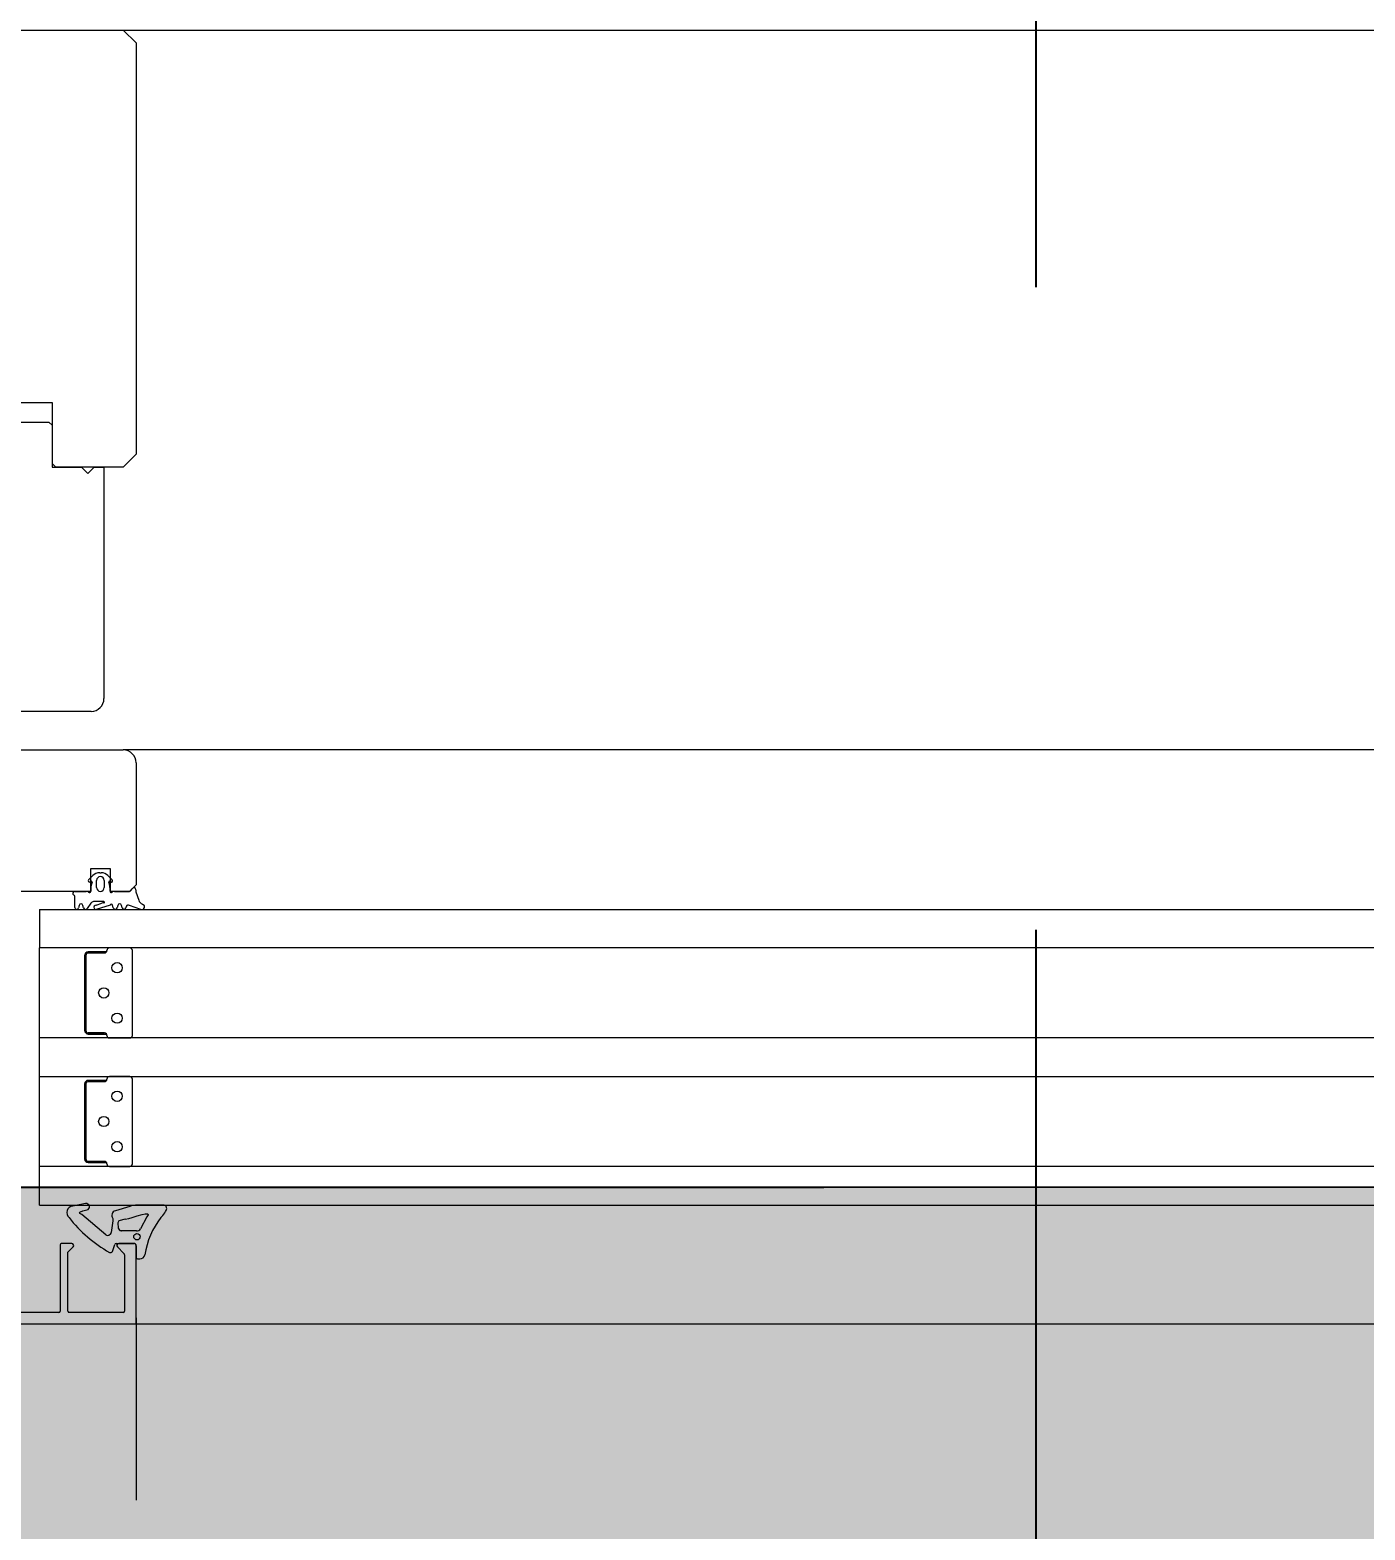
# Model space of a CAD drawing. Header units: metres. Extents: x 2.1 to 55.1, y 135.2 to 164.9.
# Drawn here: x 33.7594 to 33.9671, y 143.0313 to 143.2647 of the extents above; entities that cross this region are included whole.
import ezdxf

# ---------------------------------------------------------------- set-up
doc = ezdxf.new("R2010")
doc.units = ezdxf.units.M
doc.header["$PDMODE"] = 65
for name, pattern in [('AUSGEZOGEN', [0]), ('LINIE_23', [0.395, 0.2, -0.065, 0, -0.065, 0, -0.065]), ('PHANTOM', [63.50000000000001, 31.75, -6.35, 6.35, -6.35, 6.35, -6.35]), ('RAND', [44.449999999999996, 12.7, -6.35, 12.7, -6.35, 0, -6.35]), ('VERDECKT', [9.524999999999999, 6.35, -3.175])]:
    doc.linetypes.add(name, pattern=pattern)
for name, color, linetype, lineweight in [('XR$1$Bauachsen grob', 7, 'RAND', 13), ('XR$1$Bodenplatte', 7, 'AUSGEZOGEN', 18), ('XR$1$Decke', 7, 'AUSGEZOGEN', 35), ('XR$1$Fenster', 7, 'AUSGEZOGEN', 18), ('XR$1$Hilfskonstruktion', 180, 'VERDECKT', 13), ('XR$1$Vermassung Decke', 180, 'VERDECKT', 25), ('XR$1$Vorhangbrett', 7, 'AUSGEZOGEN', 13), ('XR$1$Werkplan- Ausfuehrungsmasse', 7, 'AUSGEZOGEN', 13)]:
    doc.layers.add(name, color=color, linetype=linetype, lineweight=lineweight)
doc.styles.add('ARIAL', font='ARIAL.TTF')
doc.dimstyles.new('DIMSTYLE_18', dxfattribs={"dimtxt": 0.125, "dimasz": 0.15, "dimexe": 0, "dimexo": 0, "dimgap": 0.0625, "dimtad": 2, "dimrnd": 0.005, "dimzin": 4, "dimdsep": 46, "dimtxsty": 'ARIAL', "dimblk1": 'ALL_ML_KREIS', "dimblk2": 'ALL_ML_KREIS', "dimsah": 1, "dimcen": 0, "dimclrd": 256, "dimclre": 256, "dimclrt": 256, "dimadec": 0, "dimazin": 0, "dimtfac": 1, "dimtdec": 0, "dimtix": 1, "dimtmove": 2, "dimatfit": 3, "dimfxl": 0, "dimtzin": 0, "dimlwd": 0, "dimlwe": -1, "dimarcsym": 0})
doc.dimstyles.new('DIMSTYLE_3', dxfattribs={"dimtxt": 0.1, "dimasz": 0.15, "dimexe": 0, "dimexo": 0, "dimgap": 0.05, "dimtad": 2, "dimdec": 1, "dimlfac": 100, "dimrnd": 0.5, "dimzin": 4, "dimdsep": 46, "dimtxsty": 'ARIAL', "dimblk1": 'ALL_ML_KREIS', "dimblk2": 'ALL_ML_KREIS', "dimsah": 1, "dimcen": 0, "dimclrd": 240, "dimclre": 240, "dimclrt": 240, "dimadec": 0, "dimazin": 0, "dimtfac": 1, "dimtdec": 0, "dimtix": 1, "dimtmove": 2, "dimatfit": 3, "dimfxl": 0, "dimtvp": 1.2, "dimtzin": 0, "dimlwd": 0, "dimlwe": 13, "dimarcsym": 0})
doc.dimstyles.new('DIMSTYLE_35', dxfattribs={"dimtxt": 0.1, "dimasz": 0.15, "dimexe": 0, "dimexo": 1e-06, "dimgap": 0.05, "dimtad": 2, "dimdec": 1, "dimlfac": 100, "dimrnd": 0.1, "dimzin": 4, "dimdsep": 46, "dimtxsty": 'ARIAL', "dimblk1": 'ALL_ML_KREIS', "dimblk2": 'ALL_ML_KREIS', "dimsah": 1, "dimcen": 0, "dimse1": 1, "dimse2": 1, "dimclrd": 256, "dimclre": 256, "dimclrt": 256, "dimadec": 0, "dimazin": 0, "dimtfac": 1, "dimtdec": 0, "dimtix": 1, "dimtmove": 2, "dimatfit": 3, "dimfxl": 0, "dimtvp": 1.2, "dimtzin": 0, "dimlwd": 0, "dimlwe": 18, "dimarcsym": 0})
doc.dimstyles.new('DIMSTYLE_9', dxfattribs={"dimtxt": 0.1, "dimasz": 0.15, "dimexe": 0, "dimexo": 0, "dimgap": 0.05, "dimtad": 2, "dimdec": 3, "dimrnd": 0.005, "dimzin": 4, "dimdsep": 46, "dimtxsty": 'ARIAL', "dimblk1": 'ALL_ML_KREIS', "dimblk2": 'ALL_ML_KREIS', "dimsah": 1, "dimcen": 0, "dimclrd": 256, "dimclre": 256, "dimclrt": 256, "dimadec": 0, "dimazin": 0, "dimtfac": 1, "dimtdec": 0, "dimtix": 1, "dimtmove": 2, "dimatfit": 3, "dimfxl": 0, "dimtzin": 0, "dimlwd": 0, "dimlwe": 13, "dimarcsym": 0})

# ---------------------------------------------------------------- blocks, each defined once
blk = doc.blocks.new('ALL_ML_KREIS')
at = {"color": 0, "linetype": 'ByBlock', "lineweight": -2}
for p, q in [((0, -0.5), (0, 0.5)), ((-1, 0), (0.5, 0))]:
    blk.add_line(p, q, dxfattribs=at)
blk.add_circle((0, 0), 0.15, dxfattribs=at)
blk = doc.blocks.new('*D31')
at = {"layer": 'DEFPOINTS', "color": 92, "linetype": 'AUSGEZOGEN', "lineweight": 13, "true_color": 0x00c600, "transparency": 33554687}
for p in [(28.57091207872055, 143.0046990509549), (34.85591207872056, 140.8096990509549), (35.32091207872056, 140.8096990509549)]:
    blk.add_point(p, dxfattribs=at)
at = {"layer": 'XR$1$Vermassung Decke', "color": 92, "linetype": 'AUSGEZOGEN', "lineweight": -2, "true_color": 0x00c600, "transparency": 33554687}
for p, q in [((34.85591207872056, 143.0046990509549), (34.85591207872056, 143.0046990509549)), ((34.85591207872056, 140.8096990509549), (34.85591207872056, 143.0046990509549)), ((34.85591207872056, 140.8096990509549), (34.85591207872056, 140.8096990509549))]:
    blk.add_line(p, q, dxfattribs=at)
at = {"layer": 'XR$1$Vermassung Decke', "color": 92, "linetype": 'AUSGEZOGEN', "lineweight": 13, "true_color": 0x00c600, "transparency": 33554687, "xscale": 0.15, "yscale": 0.15, "zscale": 0.15}
for p, rotation in [((34.85591207872056, 143.0046990509549), 90), ((34.85591207872056, 140.8096990509549), 270)]:
    blk.add_blockref('ALL_ML_KREIS', p, dxfattribs=dict(at, rotation=rotation))
at = {"layer": 'XR$1$Vermassung Decke', "color": 92, "linetype": 'AUSGEZOGEN', "lineweight": 13, "true_color": 0x00c600, "transparency": 33554687, "insert": (34.95748097367282, 141.2247104230258), "char_height": 0.09, "width": 0.0045, "attachment_point": 1, "rotation": 90, "line_spacing_factor": 0.6024096385542169, "style": 'ARIAL'}
blk.add_mtext('Balkonplatte 1.OG', dxfattribs=at)
at = {"layer": 'XR$1$Vermassung Decke', "color": 92, "linetype": 'AUSGEZOGEN', "lineweight": 13, "true_color": 0x00c600, "transparency": 33554687, "insert": (34.75420675812029, 141.7518966440353), "char_height": 0.1, "width": 0.5, "attachment_point": 5, "rotation": 90, "style": 'ARIAL'}
blk.add_mtext('\\A1;{\\A1;{2.19\\H0.066000;\\S5^ ;}}', dxfattribs=at)
blk = doc.blocks.new('*D32')
at = {"layer": 'DEFPOINTS', "color": 92, "linetype": 'AUSGEZOGEN', "lineweight": 13, "true_color": 0x00c600, "transparency": 33554687}
for p in [(28.73091207872055, 143.084699050955), (28.57091207872055, 143.0046990509549), (34.85591207872056, 143.0046990509549)]:
    blk.add_point(p, dxfattribs=at)
at = {"layer": 'XR$1$Vermassung Decke', "color": 92, "linetype": 'AUSGEZOGEN', "lineweight": -2, "true_color": 0x00c600, "transparency": 33554687}
for p, q in [((34.85591207872056, 143.084699050955), (34.85591207872056, 143.084699050955)), ((34.85591207872056, 143.0046990509549), (34.85591207872056, 143.084699050955)), ((34.85591207872056, 143.0046990509549), (34.85591207872056, 143.0046990509549))]:
    blk.add_line(p, q, dxfattribs=at)
at = {"layer": 'XR$1$Vermassung Decke', "color": 92, "linetype": 'AUSGEZOGEN', "lineweight": 13, "true_color": 0x00c600, "transparency": 33554687, "xscale": 0.15, "yscale": 0.15, "zscale": 0.15}
for p, rotation in [((34.85591207872056, 143.084699050955), 90), ((34.85591207872056, 143.0046990509549), 270)]:
    blk.add_blockref('ALL_ML_KREIS', p, dxfattribs=dict(at, rotation=rotation))
at = {"layer": 'XR$1$Vermassung Decke', "color": 92, "linetype": 'AUSGEZOGEN', "lineweight": 13, "true_color": 0x00c600, "transparency": 33554687, "insert": (34.75420675812029, 143.142199050955), "char_height": 0.1, "width": 0.3, "attachment_point": 5, "rotation": 90, "style": 'ARIAL'}
blk.add_mtext('\\A1;{\\A1;{8\\H0.066000;\\S^ ;}}', dxfattribs=at)
blk = doc.blocks.new('*D128')
at = {"layer": 'DEFPOINTS', "transparency": 33554687}
for p in [(33.79091207872055, 149.1746990021271), (35.92091207872055, 143.264699050955), (36.38091207675963, 143.264699050955)]:
    blk.add_point(p, dxfattribs=at)
at = {"layer": 'XR$1$Werkplan- Ausfuehrungsmasse', "lineweight": -2, "transparency": 33554687}
for p, q in [((35.92091207872055, 149.1746990021271), (35.92091207872055, 149.1746990021271)), ((35.92091207872055, 143.264699050955), (35.92091207872055, 149.1746990021271)), ((35.92091207872055, 143.264699050955), (35.92091207872055, 143.264699050955))]:
    blk.add_line(p, q, dxfattribs=at)
at = {"layer": 'XR$1$Werkplan- Ausfuehrungsmasse', "transparency": 33554687, "xscale": 0.15, "yscale": 0.15, "zscale": 0.15}
for p, rotation in [((35.92091207872055, 149.1746990021271), 90), ((35.92091207872055, 143.264699050955), 270)]:
    blk.add_blockref('ALL_ML_KREIS', p, dxfattribs=dict(at, rotation=rotation))
at = {"layer": 'XR$1$Werkplan- Ausfuehrungsmasse', "transparency": 33554687, "insert": (35.8062804279702, 146.2407938423664), "char_height": 0.125, "width": 0.5, "attachment_point": 5, "rotation": 90, "style": 'ARIAL'}
blk.add_mtext('\\A1;{\\A1;{5.91\\H0.082500;\\S^ ;}}', dxfattribs=at)
blk = doc.blocks.new('*D179')
at = {"layer": 'DEFPOINTS', "transparency": 33554687}
for p in [(33.79091207872055, 149.1746990021271), (32.09091207872055, 143.264699050955), (33.51091207872054, 143.264699050955)]:
    blk.add_point(p, dxfattribs=at)
at = {"layer": 'XR$1$Werkplan- Ausfuehrungsmasse', "lineweight": -2, "transparency": 33554687}
for p, q in [((33.65091207872054, 149.1746990021271), (33.51091207872054, 149.1746990021271)), ((33.51091207872054, 143.264699050955), (33.51091207872054, 149.1746990021271)), ((33.51091207872054, 143.264699050955), (33.51091207872054, 143.264699050955))]:
    blk.add_line(p, q, dxfattribs=at)
at = {"layer": 'XR$1$Werkplan- Ausfuehrungsmasse', "transparency": 33554687, "xscale": 0.15, "yscale": 0.15, "zscale": 0.15}
for p, rotation in [((33.51091207872054, 149.1746990021271), 90), ((33.51091207872054, 143.264699050955), 270)]:
    blk.add_blockref('ALL_ML_KREIS', p, dxfattribs=dict(at, rotation=rotation))
at = {"layer": 'XR$1$Werkplan- Ausfuehrungsmasse', "transparency": 33554687, "insert": (33.3962804279702, 145.9040099601457), "char_height": 0.125, "width": 0.5, "attachment_point": 5, "rotation": 90, "style": 'ARIAL'}
blk.add_mtext('\\A1;{\\A1;{5.91\\H0.082500;\\S^ ;}}', dxfattribs=at)
blk = doc.blocks.new('*D239')
at = {"layer": 'DEFPOINTS', "color": 191, "linetype": 'AUSGEZOGEN', "lineweight": 13, "true_color": 0xbe96ea, "transparency": 33554687}
for p in [(35.68591207872056, 143.3446990509549), (31.49091207872055, 143.264699050955), (31.69091207872055, 143.264699050955)]:
    blk.add_point(p, dxfattribs=at)
at = {"layer": 'XR$1$Vorhangbrett', "color": 191, "linetype": 'AUSGEZOGEN', "lineweight": -2, "true_color": 0xbe96ea, "transparency": 33554687}
blk.add_line((31.49091207872055, 143.264699050955), (31.49091207872055, 143.3446990509549), dxfattribs=at)
at = {"layer": 'XR$1$Vorhangbrett', "color": 191, "linetype": 'AUSGEZOGEN', "lineweight": 13, "true_color": 0xbe96ea, "transparency": 33554687, "xscale": 0.15, "yscale": 0.15, "zscale": 0.15}
for p, rotation in [((31.49091207872055, 143.3446990509549), 90), ((31.49091207872055, 143.264699050955), 270)]:
    blk.add_blockref('ALL_ML_KREIS', p, dxfattribs=dict(at, rotation=rotation))
at = {"layer": 'XR$1$Vorhangbrett', "color": 191, "linetype": 'AUSGEZOGEN', "lineweight": 13, "true_color": 0xbe96ea, "transparency": 33554687, "insert": (31.38920675812028, 143.4021990509549), "char_height": 0.1, "width": 0.3, "attachment_point": 5, "rotation": 90, "style": 'ARIAL'}
blk.add_mtext('\\A1;{\\A1;{8\\H0.066000;\\S^ ;}}', dxfattribs=at)

msp = doc.modelspace()

# ---------------------------------------------------------------- hatches: boundary and pattern name
at = {"layer": 'XR$1$Bodenplatte', "linetype": 'AUSGEZOGEN', "lineweight": 13, "true_color": 0xe0ffe0, "transparency": 33554687}
msp.add_hatch(color=254, dxfattribs=at).paths.add_polyline_path([(28.73091207872055, 143.084699050955), (28.73091207872055, 143.0046990509549), (44.26091207872054, 143.0046990509549), (44.26091207872054, 143.084699050955)])

# ---------------------------------------------------------------- linework, layer by layer
at = {"layer": 'XR$1$Bauachsen grob', "color": 32, "linetype": 'LINIE_23', "lineweight": 25, "true_color": 0xc36e14, "transparency": 33554687}
for p, q in [((33.91591207872055, 135.7246990007392), (33.91591207872055, 164.0146990007392)), ((23.88291207872055, 143.084699050955), (49.10891207872052, 143.084699050955))]:
    msp.add_line(p, q, dxfattribs=at)
at = {"layer": 'XR$1$Bodenplatte', "color": 92, "linetype": 'VERDECKT', "lineweight": 18, "true_color": 0x00c600, "transparency": 33554687}
msp.add_line((44.26091207872054, 143.084699050955), (28.73091207872054, 143.084699050955), dxfattribs=at)
at = {"layer": 'XR$1$Decke', "color": 92, "linetype": 'PHANTOM', "lineweight": 18, "true_color": 0x00c600, "transparency": 33554687}
msp.add_line((28.73091207872055, 143.084699050955), (44.26091207872054, 143.084699050955), dxfattribs=at)
at = {"layer": 'XR$1$Fenster', "linetype": 'AUSGEZOGEN', "lineweight": 13, "transparency": 33554687}
for p, q in [((33.70291267228882, 143.2646987352834), (33.77391267228872, 143.2646988587811)), ((33.77391267228872, 143.2646988587811), (33.77591267576753, 143.26269886226)), ((33.77391267228872, 143.2646988587811), (35.30991207524237, 143.2646986478091)), ((33.77591267576753, 143.26269886226), (33.7759127870894, 143.19869886226)), ((33.76291277317419, 143.2066988396478), (33.7529127731742, 143.2066988222537)), ((33.76291278969853, 143.1971988396478), (33.76291277317419, 143.2066988396478)), ((33.75346277839241, 143.2036988232104), (33.76236277839239, 143.2036988386911)), ((33.76236277839239, 143.2036988386911), (33.7628627792621, 143.2031988395608)), ((33.7628627792621, 143.2031988395608), (33.76286279056822, 143.1966988395608)), ((33.7759127870894, 143.19869886226), (33.77391279056821, 143.1966988587812)), ((33.76286279056822, 143.1966988395608), (33.76741279056822, 143.1966988474751)), ((33.76341279056822, 143.1966988405175), (33.76291278969853, 143.1971988396478)), ((33.77391279056821, 143.1966988587812), (33.76341279056822, 143.1966988405175)), ((33.76741279056822, 143.1966988474751), (33.76841279230763, 143.1956988492145)), ((33.76841279230763, 143.1956988492145), (33.76941279056821, 143.1966988509539)), ((33.76941279056821, 143.1966988509539), (33.77091279056821, 143.196698853563)), ((33.77091279056821, 143.196698853563), (33.77091285318678, 143.1606988535631)), ((33.76891285666559, 143.1586988500843), (33.74549115501527, 143.1586988093445)), ((33.73441286698697, 143.1526987230091), (33.77391286664808, 143.1526987918062)), ((35.2349133672062, 143.1526988057011), (33.77391286664747, 143.1526991471266)), ((33.77591287013075, 143.1506987952988), (33.77591290332365, 143.1316987952944)), ((33.76852022343439, 143.1324904332454), (33.76918901311164, 143.1331601137311)), ((33.77191289896352, 143.1341987883181), (33.76881289896353, 143.1341987829116)), ((33.76881289896353, 143.1341987829116), (33.76881290506773, 143.1306987829116)), ((33.7702497862982, 143.1336002716826), (33.77047601374458, 143.1336001115559)), ((33.77153640159334, 143.1331601177033), (33.77220519353708, 143.1324904394812)), ((33.77191290506772, 143.1306987883181), (33.77191289896352, 143.1341987883181)), ((33.76881290506773, 143.1306987829116), (33.75791290506773, 143.1306987639014)), ((33.7663628946121, 143.1306987783672), (33.76817322603577, 143.1306987821306)), ((33.76891178837324, 143.1322626575298), (33.76876185016508, 143.1321759675124)), ((33.76976317852888, 143.1313004876567), (33.7697639165448, 143.1324071463466)), ((33.77096371072793, 143.1323998790603), (33.77096300738525, 143.1312997205937)), ((33.77196356787066, 143.1321759729303), (33.77181362936909, 143.1322626624403)), ((33.77491290506772, 143.1306987935503), (33.77191290506772, 143.1306987883181)), ((33.77255219699937, 143.1306987895407), (33.7748679386826, 143.1306987933609)), ((33.77591290332365, 143.1316987952944), (33.77491290506772, 143.1306987935503)), ((33.77511368410028, 143.1308267208574), (33.77531715860627, 143.1311173136433)), ((33.77586290451404, 143.1309452948084), (33.77586290467922, 143.1308476774597)), ((33.77586290467922, 143.1308476774597), (33.77586290484405, 143.1307502727548)), ((33.77587071649713, 143.1306255255623), (33.77632863023611, 143.1293298008588)), ((33.76091291002353, 143.1278987691489), (33.76091292045996, 143.1218987691489)), ((33.76091291002388, 143.1278985669238), (35.24791391387135, 143.1278982707237)), ((33.76636290909574, 143.1281987786006), (33.76636290621432, 143.1299405163449)), ((33.76706102434908, 143.1285254572063), (33.76695268697501, 143.1281211338851)), ((33.76774891858732, 143.1281211352324), (33.76764057984485, 143.128525458187)), ((33.76887585300363, 143.1288487832169), (33.76829850407876, 143.128048781876)), ((33.77082403929389, 143.1290987865136), (33.76930886528247, 143.1290987839496)), ((33.76969819195104, 143.1285435872705), (33.7705700230858, 143.1288527223866)), ((33.77185628756319, 143.1285764363635), (33.76970677056849, 143.1278987843937)), ((33.77237298551795, 143.1281211433227), (33.7722646467755, 143.1285254662772)), ((33.7730608783878, 143.1285254676245), (33.77295254101373, 143.1281211443033)), ((33.77374877262604, 143.1281211456507), (33.77364043388357, 143.1285254686053)), ((33.77438985752249, 143.1283507790353), (33.77432832812182, 143.1281211466315)), ((33.7766485354699, 143.1278987964475), (33.77487839143352, 143.1284978470513)), ((33.77690477020324, 143.128730154917), (33.77717224078745, 143.1285574668807)), ((33.76091294481161, 143.107898769149), (33.76091292045996, 143.1218987691489)), ((35.24791392430778, 143.1218982707238), (33.76091292046031, 143.1218985669238)), ((33.77130292151228, 143.1212937872213), (33.76848292151229, 143.1212937823162)), ((33.77098292182537, 143.1211137866647), (33.76848292182537, 143.1211137823162)), ((33.76848292182537, 143.1211137823162), (33.77098292182537, 143.1211137866647)), ((33.77130292153478, 143.1212808522532), (33.77130292151228, 143.1212937872213)), ((33.7713729211383, 143.1215087873431), (33.77137292114701, 143.1215037873431)), ((33.77494292045993, 143.1218987935528), (33.77176292045993, 143.1218987880215)), ((33.77533294413322, 143.1082887942312), (33.77533292113829, 143.1215087942311)), ((33.76791292250375, 143.1207237813248), (33.7679129427678, 143.1090737813248)), ((33.76809292250374, 143.1207237816378), (33.76809294276781, 143.1090737816379)), ((33.76809294276781, 143.1090737816379), (33.76809292250374, 143.1207237816378)), ((33.76091295524805, 143.101898769149), (33.76091294481161, 143.107898769149)), ((35.24791394865944, 143.1078982707238), (33.76091294481196, 143.1078985669238)), ((33.76848294344617, 143.1086837823162), (33.77098294344617, 143.1086837866648)), ((33.77098294344617, 143.1086837866648), (33.76848294344617, 143.1086837823162)), ((33.76848294375927, 143.1085037823163), (33.77130294375927, 143.1085037872214)), ((33.77130294375927, 143.1085037872214), (33.77130294373675, 143.1085167221895)), ((33.77137294412454, 143.1082937873431), (33.77137294413323, 143.1082887873431)), ((33.77176294481159, 143.1078987880215), (33.7749429448116, 143.1078987935528)), ((33.7609129795997, 143.087898769149), (33.76091295524805, 143.101898769149)), ((33.76091295524839, 143.1018985669238), (35.24791395909587, 143.1018982707238)), ((33.76791295729183, 143.1007237813248), (33.76791297755589, 143.0890737813248)), ((33.76809295729183, 143.1007237816379), (33.76809297755589, 143.0890737816379)), ((33.76809297755589, 143.0890737816379), (33.76809295729183, 143.1007237816379)), ((33.77130295630037, 143.1012937872214), (33.76848295630037, 143.1012937823163)), ((33.77098295661346, 143.1011137866648), (33.76848295661346, 143.1011137823163)), ((33.76848295661346, 143.1011137823163), (33.77098295661346, 143.1011137866648)), ((33.77130295632286, 143.1012808522533), (33.77130295630037, 143.1012937872214)), ((33.77137295592639, 143.1015087873431), (33.77137295593509, 143.1015037873431)), ((33.77494295524802, 143.1018987935528), (33.77176295524802, 143.1018987880215)), ((33.77533297892132, 143.0882887942312), (33.77533295592638, 143.1015087942312)), ((33.76848297823426, 143.0886837823163), (33.77098297823426, 143.0886837866648)), ((33.77098297823426, 143.0886837866648), (33.76848297823426, 143.0886837823163)), ((33.76848297854735, 143.0885037823163), (33.77130297854735, 143.0885037872214)), ((33.77130297854735, 143.0885037872214), (33.77130297852485, 143.0885167221895)), ((33.77137297891262, 143.0882937873431), (33.77137297892131, 143.0882887873432)), ((33.76091299003613, 143.081898769149), (33.7609129795997, 143.087898769149)), ((35.24791398344752, 143.0878982707238), (33.76091297960005, 143.0878985669239)), ((33.77176297959968, 143.0878987880215), (33.77494297959969, 143.0878987935528)), ((33.76091299003648, 143.0818985669239), (35.24791399388395, 143.0818982707238)), ((33.76805565040011, 143.0821168381874), (33.76607928448105, 143.0817195151712)), ((33.76761313115205, 143.0810078670577), (33.76825274406733, 143.0811364533269)), ((33.77493503629471, 143.0816582472561), (33.77268792939953, 143.0810220424329)), ((33.78017370382414, 143.0818939991362), (33.77610074687071, 143.0818939920516)), ((33.76710556653283, 143.080669367803), (33.76714417013874, 143.0807746465901)), ((33.76717845446001, 143.0805740825157), (33.76710556653283, 143.080669367803)), ((33.76714417013874, 143.0807746465901), (33.76725875408648, 143.0808604892099)), ((33.76726606654363, 143.0805203811322), (33.76717845446001, 143.0805740825157)), ((33.76725875408648, 143.0808604892099), (33.76761313115205, 143.0810078670577)), ((33.76747062976344, 143.0804477689522), (33.76726606654363, 143.0805203811322)), ((33.77121318975524, 143.0772607340809), (33.76747062976344, 143.0804477689522)), ((33.77227190881368, 143.0794639941342), (33.77206189236735, 143.0776333158202)), ((33.7722719081809, 143.0798277794721), (33.77227190881368, 143.0794639941342)), ((33.77325542578078, 143.079442973312), (33.77306877593213, 143.0791172143099)), ((33.77306877593213, 143.0791172143099), (33.77313744029375, 143.0782879050608)), ((33.77420776794563, 143.0797072318079), (33.77325542578078, 143.079442973312)), ((33.77420869631518, 143.0797072351405), (33.77479937127892, 143.0798124802216)), ((33.77479937127892, 143.0798124802216), (33.77531823220887, 143.0799560241332)), ((33.77531823220887, 143.0799560241332), (33.7761055958012, 143.080197665502)), ((33.7761055958012, 143.080197665502), (33.77686558913949, 143.0804198820212)), ((33.77759490335845, 143.0800521210084), (33.77659914839366, 143.0781794468585)), ((33.77686558913949, 143.0804198820212), (33.77730482990472, 143.0805264566117)), ((33.77730482990472, 143.0805264566117), (33.77772984678093, 143.0805531082897)), ((33.77781819614937, 143.0803664202875), (33.77759490335845, 143.0800521210084)), ((33.77772984678093, 143.0805531082897), (33.77781819614937, 143.0803664202875)), ((33.78036105155779, 143.0806932892334), (33.78049414122981, 143.0809093436334)), ((33.77313744029375, 143.0782879050608), (33.77332186898426, 143.0780041525235)), ((33.77332186898426, 143.0780041525235), (33.77340738408731, 143.0779642843283)), ((33.77340738408731, 143.0779642843283), (33.77348197395747, 143.0779369392737)), ((33.77348197395747, 143.0779369392737), (33.77355445841045, 143.0779155088596)), ((33.77355445841045, 143.0779155088596), (33.77359726733409, 143.0779049195427)), ((33.77359726733409, 143.0779049195427), (33.77365843691549, 143.0778934530915)), ((33.77597495288271, 143.0778934589277), (33.77365843691559, 143.0778934530915)), ((33.7641130423299, 143.0756987751591), (33.76411306024577, 143.0653987755631)), ((33.76591304198203, 143.0758987782901), (33.76431304198204, 143.075898775507)), ((33.76531304407209, 143.0745745129643), (33.7661251749072, 143.0753866466247)), ((33.76531306003239, 143.0653987776504), (33.76531304407209, 143.0745745129643)), ((33.77222234318325, 143.0746913780425), (33.77261215820091, 143.0757623921931)), ((33.77280009636504, 143.0758939861957), (33.77558180352104, 143.0758939910342)), ((33.77300091083847, 143.0753866589883), (33.77402517668878, 143.0743623967012)), ((33.77571304198202, 143.0758987957402), (33.77321304198202, 143.0758987913917)), ((33.77411304502342, 143.0741502648197), (33.77411306024577, 143.0653987929571)), ((33.7759130013292, 143.0755627943782), (33.77591300453919, 143.0737173373984)), ((33.77591306337668, 143.0635987956842), (33.77591304232989, 143.0756987960881)), ((33.77611300488709, 143.0735173377463), (33.77648919392404, 143.0735173384006)), ((33.76391306059367, 143.0651987752152), (33.75791301916244, 143.0651987647787)), ((33.77391306059364, 143.0651987926093), (33.76551306038027, 143.0651987779983)), ((33.70111300670033, 143.0633986655766), (33.77571306372457, 143.0633987953363)), ((33.77571306372457, 143.0633987953363), (35.23311398442398, 143.0633984476497))]:
    msp.add_line(p, q, dxfattribs=at)
for centre, radius in [((33.7729529258086, 143.1188237900913), 0.0008), ((33.77089293263576, 143.1148987865082), 0.0008), ((33.77295293946292, 143.1109737900914), 0.0008), ((33.7729529605967, 143.0988237900914), 0.0008), ((33.77089296742386, 143.0948987865082), 0.0008), ((33.77295297425101, 143.0909737900914), 0.0008), ((33.77604487837237, 143.0769711860498), 0.0004975995980441894)]:
    msp.add_circle(centre, radius, dxfattribs=at)
for centre, radius, start, end in [((33.76891285318678, 143.1606988500843), 0.002, 270.000099660569, 9.965995838862966e-05), ((33.77391287013075, 143.1506987918062), 0.002, 0.00010005404183588, 90.0000997710997), ((33.76866172273134, 143.1323490948739), 0.000199996465724908, 135.032599439538, 300.0427492701986), ((33.77025076696069, 143.1320996066464), 0.001500665356586984, 90.03744194216455, 135.0336595424056), ((33.77036379406525, 143.1324002816085), 0.0005999167977170056, 359.9615541379204, 179.3443605789663), ((33.77047503851673, 143.1320999937565), 0.00150011811635233, 44.96653436998047, 89.96275197030991), ((33.77206369471845, 143.1323491006308), 0.0001999964657248329, 239.957444642394, 44.96759447667066), ((33.76636289523575, 143.1303987783672), 0.0002999999999997581, 90.00011910846507, 246.4231941585414), ((33.7661629062143, 143.1299405160065), 0.0002000000000015805, 9.695755557266974e-05, 66.42319416304184), ((33.76817322688188, 143.1301987821306), 0.0005000000000018195, 45.62234219341963, 90.00009695674136), ((33.76866279074206, 143.1306990984145), 0.0001999922550870146, 225.6223425236552, 2.721051736395179), ((33.77286872714145, 143.1308989941349), 0.004010691691120327, 161.776437837619, 182.7210514087797), ((33.76896186093675, 143.1321761112361), 9.998761204555251e-05, 346.7770126596708, 120.0521256868873), ((33.77036309503247, 143.1313033504453), 0.0005999233341336366, 180.2734121544839, 359.6533282891103), ((33.77176355709852, 143.1321761159771), 9.998761204389728e-05, 59.94806823562673, 193.2231812419106), ((33.7678566952161, 143.1308989856535), 0.004010691691110766, 357.2798179765156, 18.22375607470816), ((33.77206263228913, 143.1306991041691), 0.000199992258022922, 177.2655964112233, 314.3778517222866), ((33.77255219784546, 143.1301987895407), 0.0005000000000028573, 90.00009695674136, 134.3778517198279), ((33.7748679381877, 143.1309987933609), 0.0003000000000010926, 270.0000945162466, 325.0000996530946), ((33.77556290451883, 143.1309452411398), 0.0003000000000007143, 0.01024995310144132, 145.0000996530946), ((33.77686290484408, 143.130750274447), 0.001000000000019953, 180.0000969542987, 187.1662544258871), ((33.76666290909573, 143.1281987791082), 0.0003000000000003469, 180.0000969521274, 345.0000969551367), ((33.76735080222835, 143.1284478119831), 0.0002999999999998129, 15.00009695605236, 165.0000969498936), ((33.7680386962038, 143.1281987814363), 0.0002999999999996815, 195.0000969557011, 330.0000969592294), ((33.76930886612858, 143.1285987839496), 0.000499999999997272, 90.00009695674136, 150.0000969564088), ((33.76968706490604, 143.1282209807291), 0.0003227983762171808, 88.02459031179676, 273.4998742777486), ((33.77079876887024, 143.1283412987597), 0.0005602488376301034, 81.47915525629054, 114.0976605988679), ((33.77088142909792, 143.1290051701689), 0.0001098071473446363, 270.183357092821, 121.5096249509466), ((33.77204990216576, 143.1284663072309), 0.0002227443381076419, 15.40211434576769, 150.368524681089), ((33.77266276313446, 143.1281987895266), 0.0002999999999998212, 195.0000969557011, 345.0000969498935), ((33.77335065626707, 143.1284478224014), 0.0003000000000018211, 15.00009695570113, 165.0000969558392), ((33.77403855024254, 143.1281987918546), 0.0002999999999998212, 195.0000969557011, 345.0000969551367), ((33.77467963540177, 143.1282731338121), 0.0002999999999995886, 48.50764522877344, 165.0000969502447), ((33.77714542814348, 143.129537979806), 0.0008429100162969461, 194.2986675817537, 253.4107559551992), ((33.77678966172034, 143.1283241205818), 0.0004481263636225877, 251.6437063675399, 31.38025138005259), ((33.76848292250374, 143.1207237823162), 0.000569999999999709, 90.00009966077262, 180.0000996579157), ((33.76848292250374, 143.1207237823162), 0.0003900000000003274, 90.00009966077259, 180.0000996607726), ((33.76848292250374, 143.1207237823162), 0.0003899999999998727, 90.00009966077262, 180.0000996607726), ((33.770982921147, 143.1215037866647), 0.0003900000000003558, 270.0000996597287, 9.966077261179925e-05), ((33.770982921147, 143.1215037866647), 0.0003900000000003274, 270.0000996597287, 325.1362617026934), ((33.7717629211383, 143.1215087880215), 0.0003900000000003274, 90.00009966077262, 180.0000996607726), ((33.7749429211383, 143.1215087935527), 0.0003900000000003274, 9.966494810922726e-05, 90.00009966077262), ((33.7684829427678, 143.1090737823162), 0.000569999999999709, 180.0000996607726, 270.0000996607726), ((33.7684829427678, 143.1090737823162), 0.0003899999999998727, 180.0000996649481, 270.0000996607726), ((33.7684829427678, 143.1090737823162), 0.0003900000000003274, 180.0000996649481, 270.0000996607726), ((33.77098294412454, 143.1082937866647), 0.0003900000000003274, 9.966494810922726e-05, 90.00009966077259), ((33.77098294412454, 143.1082937866647), 0.0003900000000003419, 34.8639376182787, 90.00009966077259), ((33.77176294413322, 143.1082887880215), 0.0003900000000003274, 180.0000996649481, 270.0000996607726), ((33.77494294413322, 143.1082887935528), 0.0003900000000003274, 270.0000996607726, 9.966077260998354e-05), ((33.76848295729182, 143.1007237823163), 0.000569999999999709, 90.00009966005838, 180.0000996607726), ((33.76848295729182, 143.1007237823163), 0.0003900000000003274, 90.00009965972875, 180.0000996649481), ((33.76848295729182, 143.1007237823163), 0.0003899999999998727, 90.00009965972875, 180.0000996649481), ((33.77098295593509, 143.1015037866648), 0.0003900000000003558, 270.0000996607726, 9.966077260998354e-05), ((33.77098295593509, 143.1015037866648), 0.0003900000000003274, 270.0000996607726, 325.1362617067162), ((33.77176295592639, 143.1015087880215), 0.0003900000000003274, 90.00009966077259, 180.0000996607726), ((33.77494295592638, 143.1015087935528), 0.0003900000000003274, 9.966077261179925e-05, 90.00009966077262), ((33.76848297755589, 143.0890737823163), 0.000569999999999709, 180.0000996579157, 270.0000996600584), ((33.76848297755589, 143.0890737823163), 0.0003899999999998727, 180.0000996607726, 270.0000996607726), ((33.76848297755589, 143.0890737823163), 0.0003900000000003274, 180.0000996607726, 270.0000996607726), ((33.77098297891263, 143.0882937866648), 0.0003899999999994179, 9.966077261179925e-05, 90.00009966077263), ((33.77098297891263, 143.0882937866648), 0.0003900000000003419, 34.86393761485266, 90.00009966077262), ((33.77176297892132, 143.0882887880215), 0.0003900000000003274, 180.0000996607726, 270.0000996607726), ((33.77494297892132, 143.0882887935528), 0.0003900000000003274, 270.0000996607726, 9.966494810741147e-05), ((33.76613182507998, 143.0807208962443), 0.001000000137830087, 93.01174090088533, 229.8574028998535), ((33.76815419695084, 143.0816266457003), 0.0005000000970792493, 281.3670866554806, 101.3670205266432), ((33.77610075600538, 143.0788939723712), 0.003000019680441993, 90.00017445813204, 112.8655926177862), ((33.78017370469384, 143.0813939991361), 0.000500000000000108, 340.974295690874, 90.00009966077262), ((33.77911435063549, 143.081759295672), 0.001620567972084734, 328.3668996145539, 340.9742956933348), ((33.78195766419356, 143.0927300928597), 0.0208433264326006, 217.7951896515171, 240.7688147242386), ((33.77289824820864, 143.080279185999), 0.0007720554920987467, 105.8079710485733, 215.780489313782), ((33.78962551841406, 143.0722512473303), 0.01249808194475796, 142.0488377635168, 171.154147738481), ((33.77668316043301, 143.0829588729185), 0.004319693572466366, 315.6166250435828, 328.3668996148484), ((33.77150135520911, 143.0777572422163), 0.0005740728676943936, 239.8697997003073, 347.5332952390156), ((33.77599086688652, 143.0786829017405), 0.0007896031979224353, 268.8451579256673, 320.3865447928574), ((33.7643130423299, 143.075698775507), 0.0001999999999970896, 90.00009966077263, 180.0000996607726), ((33.76591304250385, 143.07559877829), 0.0002999999999996527, 315.0000996580436, 90.00009966077263), ((33.77194043520636, 143.0747939835617), 0.0002999999999999695, 237.4771678805966, 340.0001064629027), ((33.77280009662906, 143.0756939884562), 0.0001999998100000054, 90.00005605923785, 160.0000691408444), ((33.77321304250383, 143.0755987913917), 0.0002999999999956344, 90.00009965805855, 225.0000996609223), ((33.7738130450234, 143.0741502642979), 0.0003000000000004968, 9.966077260980195e-05, 45.00009965996271), ((33.77558180409714, 143.0755627938021), 0.0003311972320744693, 9.965944209999206e-05, 90.0000560605873), ((33.77571304232988, 143.0756987957402), 0.0002000000000002728, 9.966077261452283e-05, 90.00009966077262), ((33.77648919253252, 143.0743173384006), 0.000800000000000182, 270.0000996607726, 349.6172779750105), ((33.77611300453921, 143.0737173377463), 0.0002000000000005002, 180.0000996607726, 270.0000996607726), ((33.76391306024578, 143.0653987752152), 0.0002000000000011824, 270.0000996607726, 9.966077261098217e-05), ((33.76551306003239, 143.0653987779982), 0.0001999999999961801, 180.0000996607726, 270.0000996628082), ((33.77391306024576, 143.0653987926092), 0.0002000000000041382, 270.0000996607726, 9.96607726074415e-05), ((33.77571306337668, 143.0635987953362), 0.0001999999999970896, 270.0000996607726, 9.966077261098217e-05)]:
    msp.add_arc(centre, radius, start, end, dxfattribs=at)
at = {"layer": 'XR$1$Hilfskonstruktion', "transparency": 33554687}
msp.add_line((33.77591306210201, 143.0643316074225), (33.77591306210201, 143.0360130171954), dxfattribs=at)

# ---------------------------------------------------------------- dimensions: what is measured, and where the dimension line sits
at = {"layer": 'XR$1$Vermassung Decke', "color": 92, "linetype": 'AUSGEZOGEN', "lineweight": 13, "true_color": 0x00c600, "transparency": 33554687}
dim = msp.add_linear_dim(base=(34.85591207872056, 143.084699050955), p1=(34.85591207872056, 143.0046990509549), p2=(34.85591207872056, 143.084699050955), angle=90, dimstyle='DIMSTYLE_3', override={"dimpost": '<>', "dimclrd": 92, "dimclre": 92, "dimclrt": 92, "dimlwd": 0, "dimlwe": 13}, dxfattribs=at)
dim.commit()
dim.dimension.update_dxf_attribs({"geometry": '*D32', "text_midpoint": (34.75420675812029, 143.142199050955), "dimtype": 160})
dim = msp.add_linear_dim(base=(34.85591207872056, 143.0046990509549), p1=(34.85591207872056, 140.8096990509549), p2=(34.85591207872056, 143.0046990509549), angle=90, text='<>\\XBalkonplatte 1.OG', dimstyle='DIMSTYLE_9', override={"dimpost": '<>', "dimclrd": 92, "dimclre": 92, "dimclrt": 92, "dimlwd": 0, "dimlwe": 13}, dxfattribs=at)
dim.commit()
dim.dimension.update_dxf_attribs({"geometry": '*D31', "text_midpoint": (34.75420675812029, 141.7518966440353), "dimtype": 160})
at = {"layer": 'XR$1$Vorhangbrett', "color": 191, "linetype": 'AUSGEZOGEN', "lineweight": 13, "true_color": 0xbe96ea, "transparency": 33554687}
dim = msp.add_linear_dim(base=(31.49091207872055, 143.3446990509549), p1=(31.69091107872055, 143.264699050955), p2=(35.68591107872057, 143.3446990509549), angle=90, dimstyle='DIMSTYLE_35', override={"dimpost": '<>', "dimclrd": 191, "dimclre": 191, "dimclrt": 191, "dimlwd": 0, "dimlwe": 18}, dxfattribs=at)
dim.commit()
dim.dimension.update_dxf_attribs({"geometry": '*D239', "text_midpoint": (31.38920675812028, 143.4021990509549), "dimtype": 160})
at = {"layer": 'XR$1$Werkplan- Ausfuehrungsmasse', "transparency": 33554687}
for base, p1, p2, picture, middle in [((33.51091207872054, 149.1746990021271), (33.51091207872054, 143.264699050955), (33.65091207872054, 149.1746990021271), '*D179', (33.3962804279702, 145.9040099601457)), ((35.92091207872055, 149.1746990021271), (35.92091207872055, 143.264699050955), (35.92091207872055, 149.1746990021271), '*D128', (35.8062804279702, 146.2407938423664))]:
    dim = msp.add_linear_dim(base=base, p1=p1, p2=p2, angle=90, dimstyle='DIMSTYLE_18', override={"dimpost": '<>', "dimclrd": 256, "dimclre": 256, "dimclrt": 256, "dimlwd": 0, "dimlwe": 65535}, dxfattribs=at)
    dim.commit()
    dim.dimension.update_dxf_attribs({"geometry": picture, "text_midpoint": middle, "dimtype": 160})

doc.saveas('drawing.dxf')
